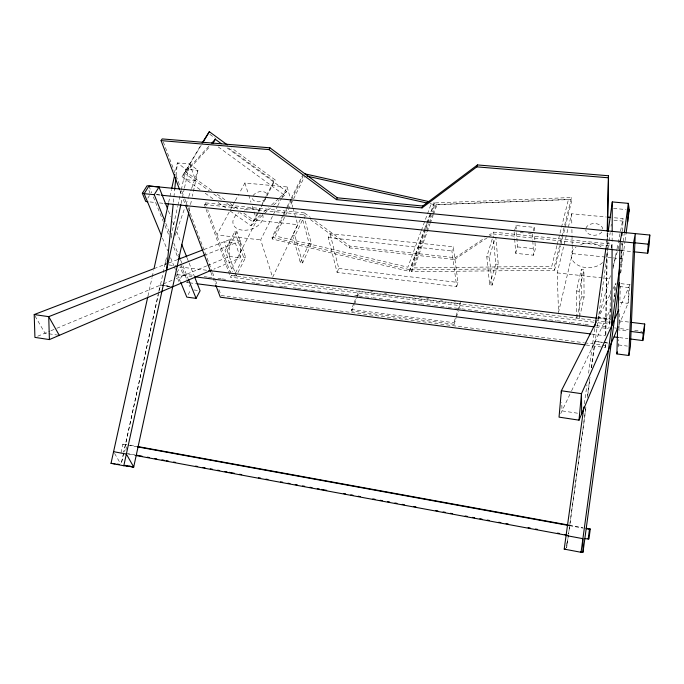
<?xml version="1.0" encoding="UTF-8"?>
<svg xmlns="http://www.w3.org/2000/svg" width="684" height="684" viewBox="0 0 684 684"><rect width="100%" height="100%" fill="white"/><g stroke="black" fill="none" stroke-linecap="round" stroke-linejoin="round"><path stroke-width="0.51" stroke-dasharray="3.42 2.56" d="M612.094 247.762L612.12 242.435M612.129 241.367L612.163 232.842M207.654 265.495L229.311 256.483L229.516 239.699L240.674 240.948L240.435 257.791L213.938 269.137M586.239 345.027L605.28 347.515L605.331 344.308M605.485 334.698L606.828 252.499M606.896 248.224L607.161 232.209M605.28 347.515L605.708 342.351M605.836 334.878L607.546 232.355M598.115 322.762L609.769 324.207L610.461 290.409M611.334 248.164L611.77 244.128L493.515 232.124L489.154 235.031M609.769 324.207L610.47 306.116M611.676 248.36L611.77 244.128M614.223 296.463L614.48 285.946L615.925 283.099L615.215 290.341M618.165 346.933L618.687 339.623M619.011 328.995L619.567 310.938M619.892 300.31L620.311 286.493M620.73 272.685L620.927 266.307M620.961 265.247L621.38 251.43M621.576 245.052L621.636 242.931M620.969 262.93L621.765 258.8L622.26 242.923M622.62 231.278L623.013 218.581L613.582 217.692M282.86 215.366L272.087 237.245L272.232 238.998L409.596 271.454L409.716 269.71L424.328 229.756M427.474 222.522L434.041 204.55L434.195 202.789L432.126 202.319M173.403 202.207L173.839 197.967M173.941 196.898L174.694 189.468M176.087 175.66L177.37 162.912L189.699 163.989L197.95 170.35L192.341 196.274M620.935 283.655L629.955 284.672L628.057 303.363L619.011 324.891M620.764 259.176L624.184 233.894M620.704 273.224L624.971 241.64M625.108 240.588L625.963 234.27M568.395 535.102L566.66 547.807L568.421 535.102M585.906 407.031L568.541 534.042L586.102 407.023M587.205 397.498L589.813 378.449M591.258 367.864L594.875 341.401L610.214 343.308M584.333 403.757L586.966 384.776M588.573 373.182L594.747 328.585M605.844 248.454L608.042 232.603M587.718 395.378L590.198 377.38M591.515 367.855L608.897 242.016M609.042 240.965L610.196 232.577M611.068 226.276L611.359 224.181M613.394 302.166L614.189 298.036M614.394 297.01L614.788 294.941M613.103 268.479L616.823 249.763M617.028 248.728L620.328 232.09M620.542 231.055L623.013 218.581M121.042 452.757L122.769 444.181L127.01 444.591M125.873 450.26L126.634 446.481M595.157 341.436L603.185 342.436M123.59 453.159L121.316 463.598L123.607 453.159M158.577 292.478L123.813 452.115L158.346 294.556M158.799 291.435L160.167 285.177L163.493 285.553M181.072 203.55L184.252 188.972M184.483 187.938L189.699 163.989L195.718 180.67L183.586 179.37M189.186 210.834L190.306 205.636M190.537 204.593L191.435 200.429M580.1 315.298L579.442 318.342L576.834 318.017L576.45 290.957L581.255 269.582L583.897 269.872L584.068 297.07L580.323 314.289M159.261 290.384L162.903 273.771M163.134 272.736L166.768 256.149M171.085 236.433L177.678 206.346M177.9 205.311L181.08 190.785M181.311 189.75L185.8 169.264L177.37 162.912L175.309 172.24M576.834 318.017L581.494 296.762L581.255 269.582M147.975 295.992L152.019 277.695M152.241 276.687L153.575 270.65M168.674 202.302L171.419 189.861M579.416 316.256L579.134 291.264L583.897 269.872M572.183 245.205L572.337 253.593L558.52 312.366L557.221 272.89L571.636 213.741L606.238 216.999M425.534 229.884L410.956 269.855L411.717 271.693L554.57 270.231L554.014 268.273L560.102 243.666M560.358 242.64L571.516 197.522L435.383 202.9L432.1 211.895M554.57 270.231L560.632 245.624M560.889 244.598L572.012 199.48L571.516 197.522M556.896 245.71L551.757 266.281L414.102 267.914L429.911 224.326M557.152 244.684L568.447 199.429L437.102 204.516L433.502 214.425M514.676 239.067L515.719 253.311L533.623 255.226L535.341 248.796L534.572 234.501M533.187 231.03L534.195 227.353L516.01 225.549L514.419 231.038M515.719 253.311L517.514 246.924L516.514 232.68M610.444 275.643L598.457 317.564L610.444 319.052M613.078 266.444L618.926 245.992M492.241 238.99L486.803 256.791L489.641 284.766L492.189 285.057L498.277 264.366L495.814 237.322M489.641 284.766L495.772 264.084L493.147 236.023M492.189 285.057L489.419 257.073L495.122 238.263M488.59 236.861L492.959 233.954L493.515 232.124M353.722 303.645L351.388 309.459L351.781 311.015L454.142 324.293L453.919 322.703L457.416 311.613M457.733 310.604L460.281 302.533L460.494 304.132L458.588 310.177M454.142 324.293L456.048 318.24M456.365 317.231L458.271 311.186M456.69 286.579L458.024 282.449L453.278 246.813L330.047 233.62L328.286 237.579L337.084 272.403L456.69 286.579L451.885 250.968L453.278 246.813M310.442 219.632L349.233 247.864L454.535 259.527L455.134 257.723L484.794 237.938M165.998 261.45L164.947 264.452L168.016 264.828M175.113 235.476L184.569 208.5M185.971 204.499L188.425 197.505M188.775 196.513L191.229 189.519M191.58 188.519L197.95 170.35L185.8 169.264M430.27 223.343L433.143 215.417M425.901 228.883L431.732 212.895M411.717 271.693L426.252 231.722M426.611 230.722L429.159 223.728M429.518 222.727L432.425 214.733M432.792 213.733L436.059 204.738L435.383 202.9M424.696 228.755L430.544 212.775M430.911 211.775L434.195 202.789M409.596 271.454L427.107 223.523M420.951 231.619L407.861 267.196L275.43 235.997L304.517 176.626M421.318 230.636L427.141 214.819M427.5 213.835L431.142 203.952M354.107 302.679L356.432 296.865M356.826 295.898L359.151 290.093M351.781 311.015L354.098 305.209M354.492 304.243L356.809 298.429M357.193 297.463L359.519 291.658L460.494 304.132M349.233 247.864L349.969 246.137L455.134 257.723M337.084 272.403L338.751 268.461L330.047 233.62M629.955 284.672L620.046 306.945M300.413 219.265L292.624 235.638L300.353 262.639L302.619 262.904L311.4 243.675L304.081 216.606M300.353 262.639L309.159 243.427L302.054 217.375M302.619 262.904L294.949 235.894L303.166 218.538M293.128 208.355L297.668 224.651L272.6 277.353L260.672 239.887L277.234 206.807M304.354 212.912L205.26 202.849L204.336 204.49L303.542 214.622L304.354 212.912L310.374 217.298M560.743 413.555L571.131 391.787M571.585 390.829L610.487 309.279M283.33 214.417L286.605 207.756M287.075 206.807L290.82 199.198M291.281 198.249L302.986 174.471M272.232 238.998L282.979 217.127M283.441 216.178L286.716 209.526M287.177 208.569L290.922 200.968M291.384 200.019L303.063 176.241M277.704 205.867L281.492 198.309M281.962 197.36L287.169 186.971L244.898 182.987L239.374 193.204M282.218 197.411L284.57 195.291L286.528 191.366L225.617 146.812M234.099 275.729L236.228 275.985L245.642 257.389L236.997 231.85L234.843 231.611L225.027 250.267L232.705 271.813M597.602 319.266L610.239 294.317M613.069 288.742L614.48 285.946M235.518 272.942L243.538 257.141L234.843 231.611M593.874 322.232L230.542 277.182L231.372 275.558L230.294 272.565M252.234 206.209L256.705 220.342L230.149 272.155L207.765 209.817M230.226 211.04L250.925 225.737L261.681 204.858M262.169 203.909L266.067 196.342M266.555 195.393L273.865 181.2L275.199 179.952L231.577 147.992M258.142 213.1L254.243 220.676L243.068 212.707M258.629 212.151L275.199 179.952M236.997 231.85L227.208 250.524L225.027 250.267M188.177 294.607L190.887 289.571M234.86 201.566L216.811 235.005L260.672 239.887M235.364 200.634L238.878 194.136M206.619 270.248L180.106 266.991L182.961 274.019L178.857 281.466L175.959 274.446M176.994 272.583L180.106 266.991M201.19 145.307L185.441 171.616L212.1 190.631M200.053 189.596L181.944 176.728L200.498 145.76M147.821 198.163L149.368 195.658M208.919 146.214L184.201 172.958L209.424 190.922M181.944 176.728L210.168 146.248M260.544 214.956L252.909 221.89L239.862 212.604M263.691 212.1L268.419 207.808M271.565 204.952L278.653 198.514M279.44 197.796L286.528 191.366M250.925 225.737L270.488 208.039M273.617 205.2L279.089 200.25M454.535 259.527L487.718 237.442M37.671 336.246L49.915 331.15M50.898 330.74L55.823 328.696M56.806 328.286L162.373 284.347M163.356 283.937L172.223 280.243M176.156 278.61L206.671 265.905M240.674 240.948L205.807 254.704M229.516 239.699L203.396 249.711M154.02 268.641L167.905 263.314M168.888 262.938L176.78 259.911M436.059 204.738L572.012 199.48M410.956 269.855L554.014 268.273M613.531 208.415L626.125 209.543M156.773 194.624L161.014 195.051M156.174 194.701L160.424 195.128M520.25 232.56L523.294 232.868M528.373 233.381L531.417 233.689M492.959 233.954L611.376 246.052M150.001 201.942L155.302 202.49M159.552 202.934L163.792 203.37M621.175 250.506L631.794 251.601M613.941 220.188L625.946 221.454M517.514 246.924L535.341 248.796M256.705 220.342L297.668 224.651M572.337 253.593L612.3 257.808M613.351 257.911L621.765 258.8M328.286 237.579L451.885 250.968M292.624 235.638L294.949 235.894M486.803 256.791L489.419 257.073M309.159 243.427L311.4 243.675M495.772 264.084L498.277 264.366M557.221 272.89L609.983 278.756M619.55 286.519L628.673 287.554L628.057 303.363L620.08 302.422M576.45 290.957L579.134 291.264M243.538 257.141L245.642 257.389M581.494 296.762L584.068 297.07M338.751 268.461L458.024 282.449M229.311 256.483L240.435 257.791L235.364 243.051L224.104 241.777L234.843 272.07M597.551 317.145L610.205 318.693M598.03 318.291L610.752 319.847M619.242 320.89L628.784 322.061M169.042 264.956L176.215 265.845M370.737 291.512L372.848 291.777M384.434 293.197L386.546 293.462M412.879 296.702L414.983 296.959M419.198 297.48L421.301 297.737M426.577 298.386L428.68 298.643M440.265 300.071L442.377 300.336M453.962 301.755L456.066 302.02M231.372 275.558L594.259 320.36M595.319 320.488L610.128 322.318M182.961 274.019L193.563 275.344M204.174 276.669L207.355 277.063M208.415 277.2L213.716 277.858M217.957 278.388L221.137 278.781M222.197 278.918L227.498 279.576M231.748 280.107L234.928 280.508M235.989 280.637L241.29 281.304M242.35 281.432L247.651 282.099M251.892 282.629L255.072 283.022M256.132 283.15L261.433 283.817M265.683 284.347L268.863 284.741M269.923 284.877L275.224 285.536M279.465 286.066L282.646 286.468M283.706 286.596L289.007 287.263M293.248 287.793L296.428 288.186M297.489 288.315L302.798 288.981M303.858 289.11L310.22 289.905M311.28 290.042L316.581 290.7M317.641 290.837L322.942 291.495M327.183 292.025L330.363 292.427M331.424 292.555L336.733 293.214M340.974 293.744L344.155 294.146M345.215 294.274L350.516 294.941M354.757 295.471L357.937 295.864M358.997 296.001L364.298 296.659M365.359 296.796L371.728 297.591M372.789 297.72L378.09 298.378M379.15 298.515L385.511 299.31M386.571 299.438L391.872 300.105M392.932 300.233L398.233 300.9M402.474 301.43L405.655 301.824M406.715 301.96L412.024 302.619M413.085 302.756L419.446 303.542M420.506 303.679L425.807 304.337M426.867 304.474L433.228 305.269M434.289 305.397L439.59 306.064M440.65 306.193L447.02 306.988M448.08 307.125L453.381 307.783M454.441 307.92L460.802 308.706M461.862 308.843L467.163 309.501M468.224 309.638L473.525 310.297M474.585 310.433L480.955 311.229M482.015 311.357L494.737 312.947M495.797 313.084L501.098 313.742M502.159 313.87L508.52 314.666M509.58 314.802L514.89 315.461M515.95 315.598L522.311 316.393M523.371 316.521L528.672 317.188M529.732 317.316L542.455 318.906M543.515 319.035L556.246 320.625M557.306 320.762L570.029 322.352M571.089 322.48L576.39 323.147M577.45 323.276L583.811 324.071M584.88 324.199L590.181 324.866M596.542 325.661L609.264 327.251M614.565 327.91L628.357 329.628M634.718 330.423L642.139 331.355M177.019 274.583L191.845 276.439M595.533 327.012L608.256 328.611M616.729 329.671L628.382 331.133M186.279 282.415L188.391 282.68M189.451 282.817L195.812 283.629M591.951 334.091L605.716 335.844M619.49 337.605L627.963 338.683M164.528 285.69L172.761 286.733M351.388 309.459L453.919 322.703M193.957 289.965L198.052 290.495M618.524 344.941L627.442 346.095M604.194 342.573L608.204 343.094M221.18 295.531L583.606 342.684M584.658 342.821L601.458 345.01M602.501 345.146L605.656 345.557M58.277 335.194L44.99 333.202L34.713 315.452M577.535 413.204L562.026 410.879L561.744 402.406M130.165 445.164L136.467 446.319M569.259 525.192L582.913 527.68M122.769 444.181L126.976 444.951M128.028 445.147L136.432 446.678M569.49 525.654L583.153 528.142M126.352 453.295L134.739 454.843M128.387 454.116L134.688 455.279M429.894 203.618L434.041 204.55M272.087 237.245L409.716 269.71M213.767 194.017L222.471 200.215M226.814 203.31L235.51 209.501M205.226 193.273L213.844 199.395M218.162 202.464L226.78 208.586M217.264 194.307L225.002 199.822M230.166 203.507L238.767 209.637M218.23 146.898L284.57 195.291M314.683 220.436L349.969 246.137M303.542 214.622L306.133 216.503M209.808 134.32L215.785 138.698M228.601 148.069L273.865 181.2M114.587 453.406L120.589 463.778M162.433 238.015L167.717 250.823M170.564 257.723L173.813 265.606M174.223 266.589L175.446 269.547M177.07 273.489L180.32 281.363M148.915 190.34L150.027 193.076M165.802 223.326L169.384 232.209M170.983 236.16L171.778 238.135M173.77 243.068L178.55 254.918M180.542 259.852L182.534 264.785M182.936 265.777L188.109 278.61M148.924 186.022L151.72 192.922M153.319 196.864L163.305 221.522M164.904 225.463L168.503 234.347M173.702 247.163L177.695 257.022M180.49 263.93L186.484 278.721M186.886 279.705L189.682 286.613M168.367 210.723L170.718 216.648M172.676 221.59L174.249 225.54M176.592 231.474L180.901 242.341M187.168 258.15L188.741 262.109M189.126 263.092L194.222 275.943M163.296 141.913L175.702 174.83M176.079 175.831L180.208 186.8M181.713 190.793L184.347 197.779M184.723 198.77L187.732 206.756M188.109 207.748L212.16 271.591M212.536 272.591L215.169 279.568M215.546 280.568L217.042 284.561M218.923 289.546L220.804 294.53M179.952 190.494L181.841 195.479M183.346 199.471L185.236 204.456M210.894 272.275L215.417 284.245M204.336 204.49L205.773 208.475M206.132 209.466L230.542 277.182M205.26 202.849L206.337 205.841M235.193 273.053L236.228 275.985M244.898 182.987L248.403 194.094M248.728 195.102L250.96 202.165M287.169 186.971L290.29 198.172M290.572 199.189L292.837 207.338M514.163 231.944L514.607 238.049M516.01 225.549L516.437 231.662M532.434 233.791L532.776 239.913M532.827 240.939L533.623 255.226M534.195 227.353L534.52 233.483M566.318 542.711L566.48 547.841M571.636 213.741L571.841 225.275M571.909 229.473L572.004 234.715M572.021 235.766L572.166 244.154M602.604 262.562A17.391 12.269 -0.6 0 1 577.322 264.853A17.391 12.269 -0.6 0 1 576.082 246.907M580.588 244.539A17.391 12.269 -0.6 0 1 601.279 246.992M601.869 231.944A8.516 5.865 -0.8 0 1 592.532 235.176A8.516 5.865 -0.8 0 1 585.726 229.807M585.889 228.285A8.516 5.865 -0.8 0 1 594.806 223.548A8.516 5.865 -0.8 0 1 602.724 228.952M262.545 214.323A15.484 10.192 -17.1 0 1 253.747 228.199A15.484 10.192 -17.1 0 1 234.851 226.883A15.484 10.192 -17.1 0 1 238.913 212.673M244.179 210.039A15.484 10.192 -17.1 0 1 261.031 212.066M265.614 198.847A7.584 4.908 -16.2 0 1 256.825 201.737A7.584 4.908 -16.2 0 1 252.507 197.06M253.054 195.718A7.584 4.908 -16.2 0 1 260.955 191.52A7.584 4.908 -16.2 0 1 267.179 194.897M169.649 286.382L162.441 285.467L169.658 286.374"/><path stroke-width="1.03" d="M611.778 325.533L612.094 248.822M612.163 231.773L612.291 201.942L628.322 203.353L629.271 209.826L626.108 233.218M607.178 231.149L608.486 175.754L477.475 164.947L422.746 206.021L422.045 207.893L336.451 199.625L268.974 149.591L161.082 140.622L179.576 189.494M607.563 231.286L608.486 175.754M628.844 355.492L633.589 242.846L635.299 233.612L630.409 346.48L628.844 355.492L616.891 353.919L620.149 241.495L621.961 232.303L621.867 235.493M627.673 221.633L628.322 203.353L624.33 232.842M630.075 338.948L642.789 340.572L643.216 332.988L644.696 324.019L630.904 322.326M633.914 251.823L647.705 253.242L648.218 244.171L649.8 235.039L147.06 185.783L142.357 193.307L145.752 201.506L147.872 201.729M644.696 324.019L644.26 331.62L642.789 340.572M649.8 235.039L649.278 244.12L647.705 253.242M596.311 321.813L561.367 390.769L559.042 417.129L579.015 420.164L581.468 393.676L618.755 309.852M147.744 297.027L111.013 463.324L123.804 465.744L166.545 270.197L173.189 204.336M174.694 189.468L175.873 177.78M588.146 539.283L589.463 529.296L590.266 529.023L588.967 538.924L584.991 538.701M583.897 406.92L564.206 549.107L581.058 552.296L620.055 264.443M581.058 552.296L583.033 551.988L619.422 282.697M595.165 325.541L605.844 248.454M608.187 231.543L612.291 201.942M616.891 353.919L617.25 351.918M166.545 270.197L180.85 204.593M123.804 465.744L133.696 467.018L188.955 211.878M168.444 203.336L154.02 268.641L34.2 314.563L34.927 337.392L49.393 339.589L210.997 270.394M171.65 188.827L174.856 174.309M628.16 213.699L629.271 209.826M422.045 207.893L476.825 166.862L477.475 164.947M579.015 420.164L618.191 326.849M336.451 199.625L337.263 197.813L422.746 206.021M180.73 282.355L186.826 297.13L196.077 298.352L200.096 290.76L194.615 276.926M268.974 149.591L269.923 147.812L337.263 197.813M213.066 143.118L215.323 139.288L221.325 143.674M202.823 142.588L209.338 131.704L227.302 144.863M202.122 143.042L209.338 131.704M165.006 221.351L154.251 194.692L158.97 187.006L148.924 186.022L144.144 193.683L161.621 236.048M161.082 140.622L162.168 138.92L269.923 147.812M211.766 143.136L215.323 139.288M204.824 255.098L48.735 316.658L34.2 314.563M177.763 259.535L202.413 250.088M564.206 549.107L565.745 548.944M476.825 166.862L608.042 177.763M607.289 217.093L610.436 217.392M142.357 193.307L144.486 193.521M161.492 195.231L620.585 241.392M634.401 242.777L648.218 244.171M620.149 241.495L633.589 242.846M144.144 193.683L154.251 194.692M164.853 203.481L620.114 250.395M208.74 270.505L596.961 318.154M195.025 276.84L594.473 326.884M630.503 331.398L643.216 332.988M196.864 283.766L590.89 333.963M614.189 336.93L618.43 337.469M585.188 344.89L220.325 297.207L215.793 285.237M111.013 463.324L115.04 463.846M117.058 464.111L119.076 464.376M137.518 446.507L568.207 524.996M586.068 528.253L590.266 529.023M137.484 446.866L568.438 525.457M586.308 528.715L589.463 529.296M136.843 455.236L142.084 456.202M147.334 457.177L149.428 457.562M154.669 458.536L156.773 458.921M162.014 459.896L164.117 460.281M166.212 460.674L168.307 461.059M173.556 462.025L175.651 462.418M195.581 466.103L197.685 466.497M202.926 467.463L205.029 467.856M210.27 468.822L212.365 469.215M217.615 470.182L219.709 470.575M224.959 471.541L227.054 471.934M229.157 472.319L234.398 473.294M239.639 474.26L241.743 474.653M258.526 477.757L260.621 478.142M265.871 479.116L267.966 479.501M280.551 481.835L282.654 482.22M287.896 483.195L289.999 483.579M295.24 484.554L297.343 484.939M302.584 485.914L304.679 486.298M309.929 487.273L312.024 487.658M317.273 488.632L319.368 489.017M321.463 489.411L326.713 490.377M343.496 493.48L345.591 493.874M350.841 494.84L352.935 495.233M358.185 496.199L360.28 496.593M372.865 498.918L374.969 499.311M380.21 500.278L382.313 500.671M387.554 501.637L389.649 502.03M394.899 502.996L396.994 503.39M402.243 504.356L404.338 504.749M413.777 506.493L415.881 506.878M435.811 510.572L437.905 510.957M443.155 511.931L445.25 512.316M450.499 513.291L452.594 513.675M465.18 516.01L467.283 516.394M472.524 517.369L474.619 517.754M479.869 518.729L481.964 519.113M487.213 520.088L489.308 520.473M498.747 522.225L500.85 522.61M506.092 523.585L508.195 523.97M528.125 527.655L530.22 528.048M535.469 529.014L537.564 529.407M557.494 533.092L559.597 533.486M564.839 534.452L566.933 534.845M135.731 455.476L567.147 535.392M113.587 451.679L126.369 454.048L133.696 467.018L124.967 465.368M566.087 535.538L582.905 538.659L583.033 551.971L580.972 551.595L583.033 551.971M125.292 465.428L127.386 465.821M129.49 466.214L133.688 467.01M304.491 173.753L429.005 201.626M307.065 176.139L426.97 203.02M59.294 335.348L48.735 316.658L49.393 339.589M178.952 255.901L180.148 258.868M188.51 279.594L196.077 298.352M158.97 187.006L167.589 208.748M181.688 244.316L186.783 257.167M185.612 205.448L210.51 271.274M561.436 392.881L561.367 390.769L581.468 393.676L581.674 413.829"/></g></svg>
